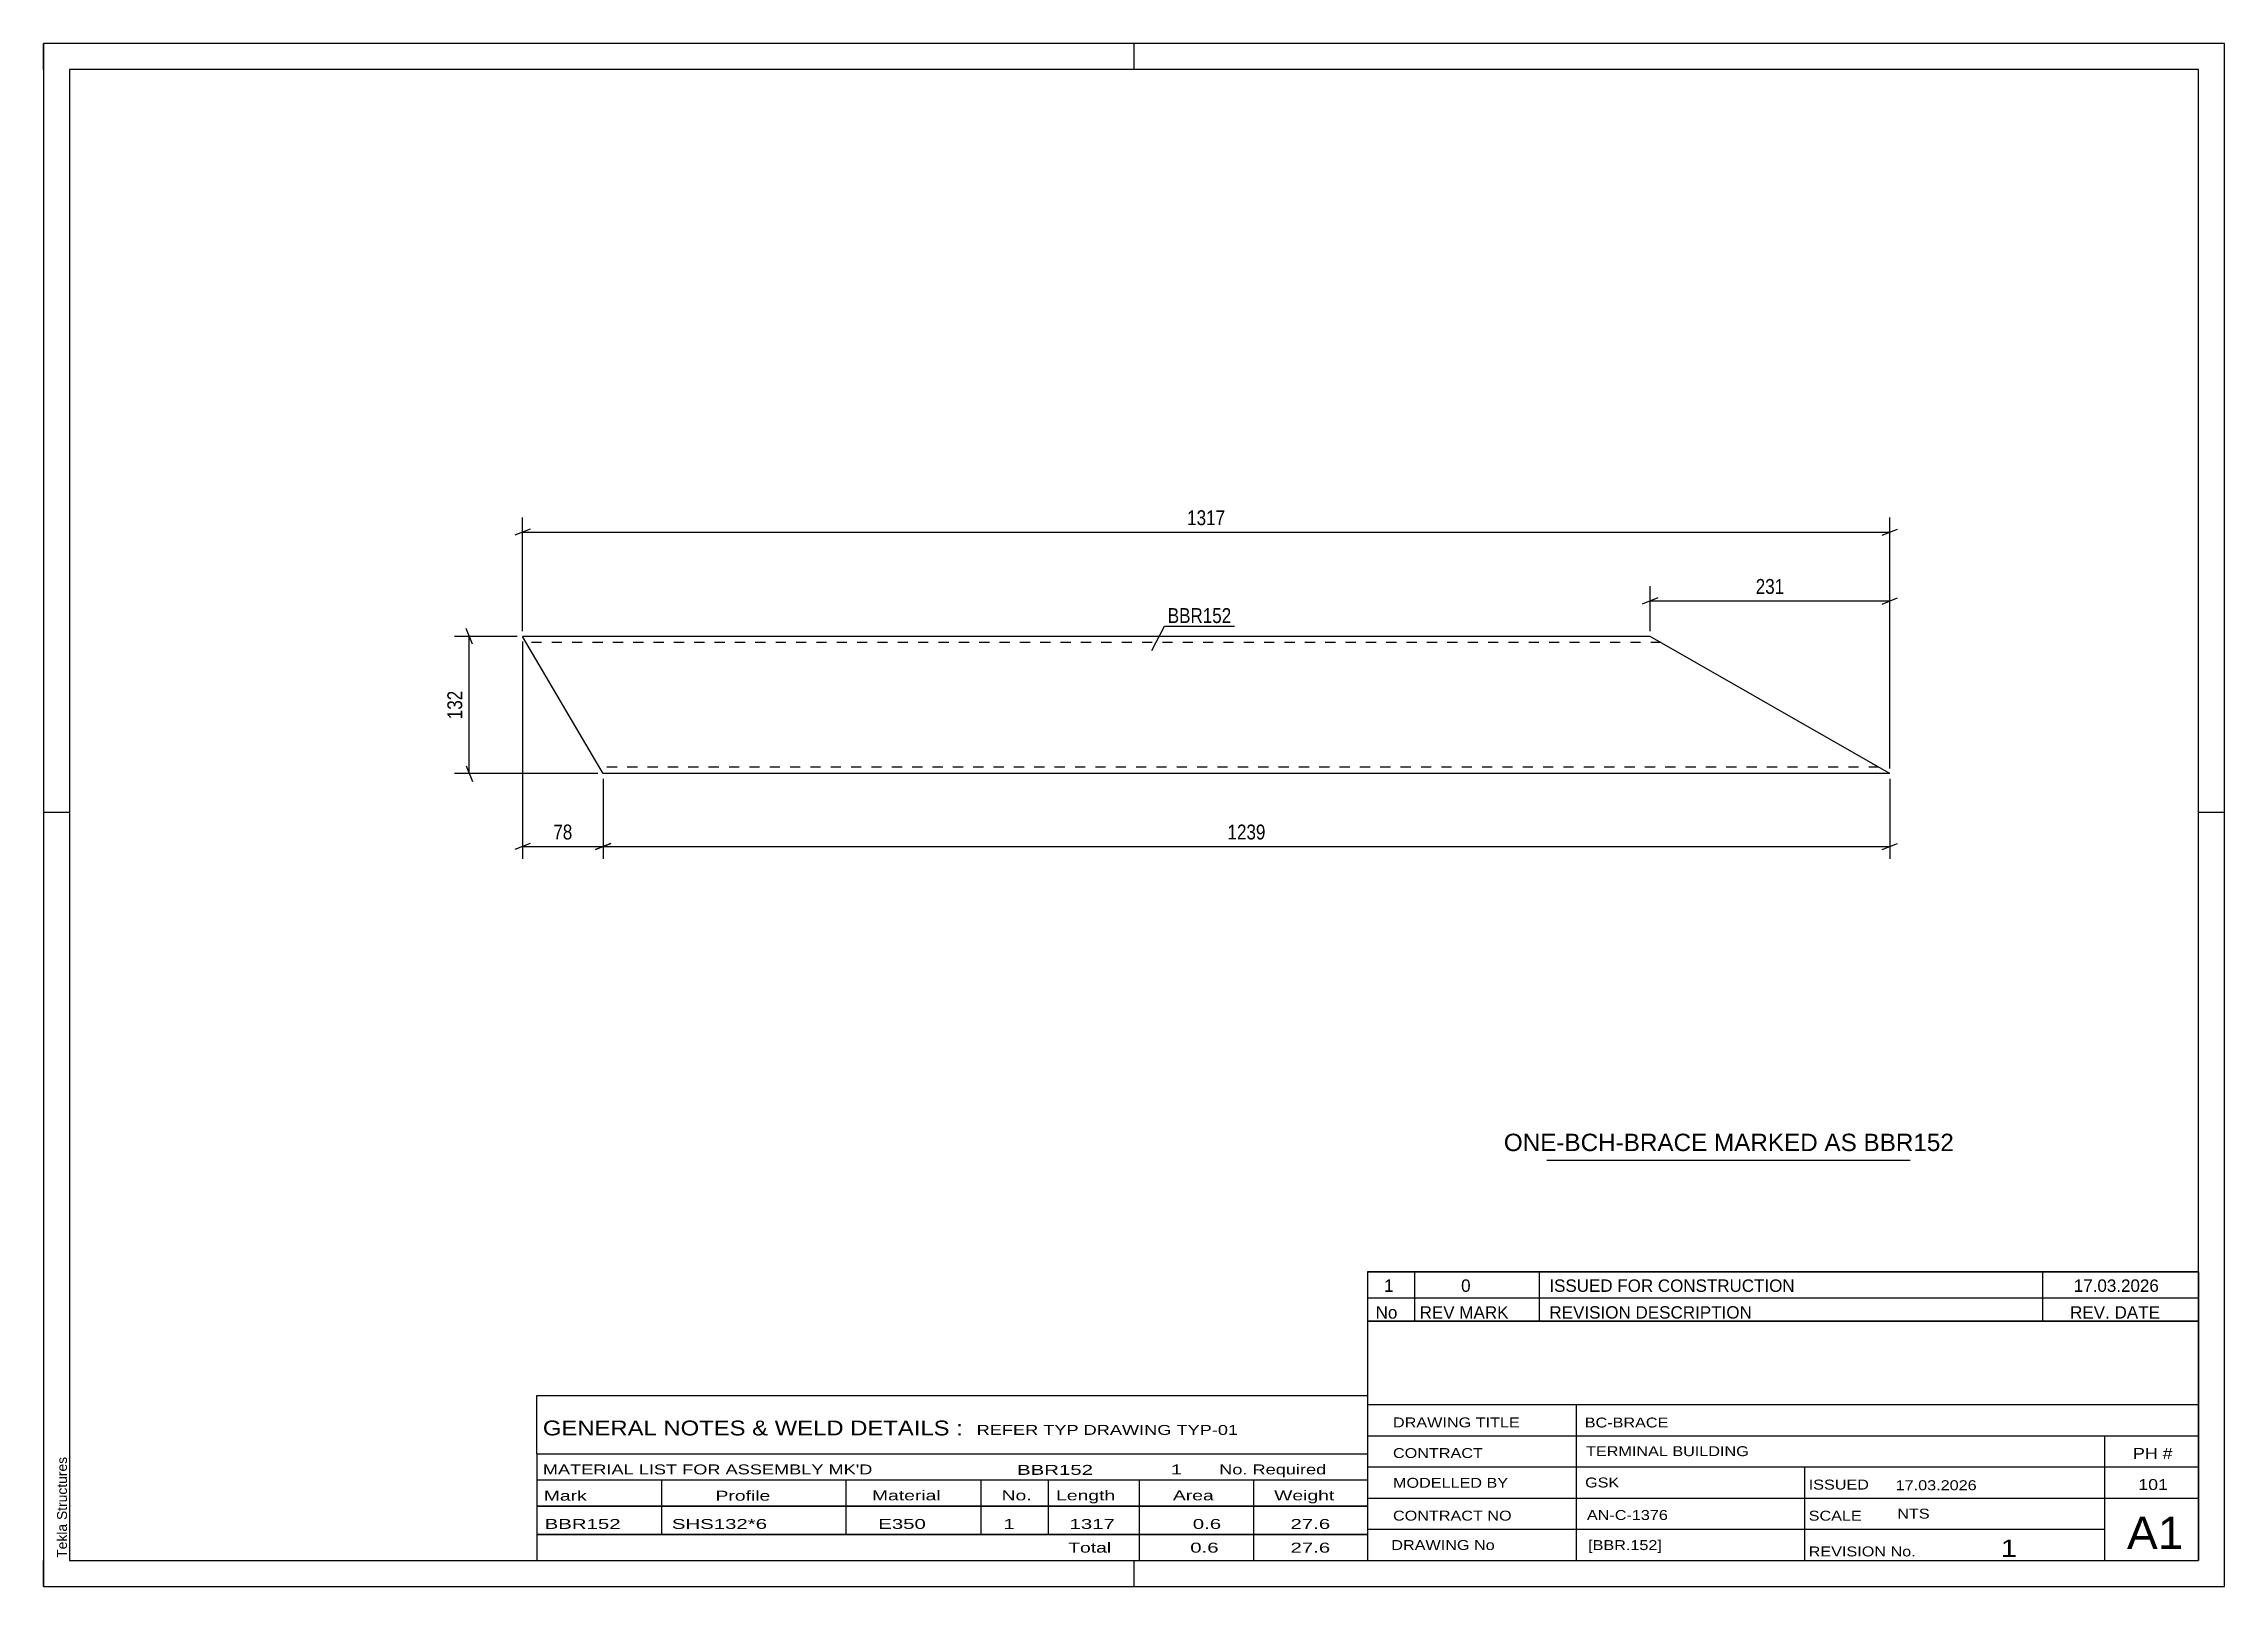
# Model space of a CAD drawing. Header units: millimetres. Extents: x 0 to 420, y 0 to 297.
import ezdxf

# ---------------------------------------------------------------- set-up
doc = ezdxf.new("R2010")
doc.units = ezdxf.units.MM
doc.linetypes.add('DXK_LINE_DOT2', pattern=[3.9198, 1.9599, -1.9599])
doc.styles.add('Arial', font='ARIAL.TTF', dxfattribs={"height": 0.2})
doc.styles.add('Arial Narrow', font='ARIALN.TTF', dxfattribs={"height": 0.2})

# ---------------------------------------------------------------- blocks, each defined once
blk = doc.blocks.new('Unknown-580741742-1161')
at = {"color": 5, "linetype": 'Continuous'}
for p, q in [((420, 297), (0, 297)), ((0, 297), (0, 0)), ((0, 292), (0, 297)), ((210, 292), (210, 297)), ((420, 0), (420, 297)), ((415, 292), (5, 292)), ((5, 292), (5, 5)), ((415, 5), (415, 292)), ((5, 149), (0, 149)), ((420, 149), (415, 149)), ((0, 0), (0, 5)), ((5, 5), (415, 5)), ((210, 0), (210, 5)), ((0, 0), (420, 0))]:
    blk.add_line(p, q, dxfattribs=at)
at = {"color": 174, "linetype": 'Continuous', "style": 'Arial'}
blk.add_text('Tekla Structures', height=1.9102, rotation=90, dxfattribs=at).set_placement((4.5, 5.5))
blk = doc.blocks.new('Part-580741742-1270 - 1252')
at = {"color": 2, "linetype": 'Continuous'}
for p, q in [((309.4, 182.88), (92.23, 182.88)), ((106.36, 158.88), (92.23, 182.88)), ((351.37, 158.88), (309.4, 182.88)), ((107.77, 156.48), (106.36, 158.88)), ((355.57, 156.48), (107.77, 156.48)), ((355.57, 156.48), (351.37, 158.88))]:
    blk.add_line(p, q, dxfattribs=at)
at = {"color": 7, "linetype": 'DXK_LINE_DOT2'}
for p, q in [((311.5, 181.68), (92.94, 181.68)), ((107.66, 156.66), (106.36, 158.88)), ((107.06, 157.68), (107.01, 157.77)), ((353.47, 157.68), (107.06, 157.68)), ((352.17, 158.42), (352.85, 158.03)), ((352.85, 158.03), (352.98, 157.96)), ((352.98, 157.96), (353.31, 157.77)), ((353.31, 157.77), (353.47, 157.68))]:
    blk.add_line(p, q, dxfattribs=at)
blk = doc.blocks.new('StraightDimension-580741742-1405 - 1252')
at = {"color": 7, "linetype": 'Continuous'}
for p, q in [((92.23, 181.88), (92.23, 140.04)), ((107.77, 155.48), (107.77, 140.04)), ((93.73, 143.04), (90.73, 141.84)), ((106.27, 141.84), (109.27, 143.04)), ((92.23, 142.44), (107.77, 142.44))]:
    blk.add_line(p, q, dxfattribs=at)
at = {"color": 0}
blk.add_wipeout([(102.43, 143.19), (102.43, 147.39), (97.57, 147.39), (97.57, 143.19)], dxfattribs=at)
at = {"color": 3, "style": 'Arial Narrow'}
blk.add_text('78', height=2.863, dxfattribs=at).set_placement((98.17, 143.79))
blk = doc.blocks.new('StraightDimension-580741742-1359 - 1252')
at = {"color": 7, "linetype": 'Continuous'}
for p, q in [((93.73, 203.55), (90.73, 202.35)), ((92.23, 183.88), (92.23, 205.8)), ((92.23, 202.95), (355.57, 202.95)), ((354.07, 202.35), (357.07, 203.55)), ((355.57, 157.48), (355.57, 205.8))]:
    blk.add_line(p, q, dxfattribs=at)
at = {"color": 0}
blk.add_wipeout([(228.16, 203.7), (228.16, 207.9), (219.64, 207.9), (219.64, 203.7)], dxfattribs=at)
at = {"color": 3, "style": 'Arial Narrow'}
blk.add_text('1317', height=2.863, dxfattribs=at).set_placement((220.24, 204.3))
blk = doc.blocks.new('StraightDimension-580741742-1431 - 1252')
at = {"color": 7, "linetype": 'Continuous'}
for p, q in [((310.9, 190.32), (307.9, 189.12)), ((309.4, 183.88), (309.4, 192.57)), ((309.4, 189.72), (355.57, 189.72)), ((354.07, 189.12), (357.07, 190.32)), ((355.57, 157.48), (355.57, 192.57))]:
    blk.add_line(p, q, dxfattribs=at)
at = {"color": 0}
blk.add_wipeout([(335.82, 190.47), (335.82, 194.67), (329.14, 194.67), (329.14, 190.47)], dxfattribs=at)
at = {"color": 3, "style": 'Arial Narrow'}
blk.add_text('231', height=2.863, dxfattribs=at).set_placement((329.74, 191.07))
blk = doc.blocks.new('StraightDimension-580741742-1388 - 1252')
at = {"color": 7, "linetype": 'Continuous'}
for p, q in [((91.23, 182.88), (79.12, 182.88)), ((82.57, 181.38), (81.37, 184.38)), ((81.97, 156.48), (81.97, 182.88)), ((106.77, 156.48), (79.12, 156.48)), ((81.37, 157.98), (82.57, 154.98))]:
    blk.add_line(p, q, dxfattribs=at)
at = {"color": 0}
blk.add_wipeout([(81.22, 173.02), (77.02, 173.02), (77.02, 166.34), (81.22, 166.34)], dxfattribs=at)
at = {"color": 3, "style": 'Arial Narrow'}
blk.add_text('132', height=2.863, rotation=90.0002, dxfattribs=at).set_placement((80.62, 166.94))
blk = doc.blocks.new('StraightDimension-580741742-1404 - 1252')
at = {"color": 7, "linetype": 'Continuous'}
for p, q in [((107.77, 155.48), (107.77, 140.04)), ((355.57, 155.48), (355.57, 140.04)), ((109.27, 143.04), (106.27, 141.84)), ((354.07, 141.84), (357.07, 143.04)), ((107.77, 142.44), (355.57, 142.44))]:
    blk.add_line(p, q, dxfattribs=at)
at = {"color": 0}
blk.add_wipeout([(235.93, 143.19), (235.93, 147.39), (227.41, 147.39), (227.41, 143.19)], dxfattribs=at)
at = {"color": 3, "style": 'Arial Narrow'}
blk.add_text('1239', height=2.863, dxfattribs=at).set_placement((228.01, 143.79))
blk = doc.blocks.new('Unknown-580741742-1623')
at = {"color": 7, "linetype": 'Continuous'}
for p, q in [((95, 36.75), (255, 36.75)), ((95, 25.5), (95, 36.75)), ((255, 36.75), (255, 25.5)), ((95, 25.5), (255, 25.5)), ((95, 25.5), (95, 20.5)), ((255, 25.5), (255, 20.5)), ((95, 20.5), (255, 20.5)), ((95, 20.5), (95, 15.5)), ((119, 20.5), (119, 15.5)), ((154.5, 20.5), (154.5, 15.5)), ((180.5, 20.5), (180.5, 15.5)), ((193.5, 20.5), (193.5, 15.5)), ((211, 20.5), (211, 15.5)), ((233, 20.5), (233, 15.5)), ((255, 20.5), (255, 15.5)), ((95, 15.5), (255, 15.5)), ((95, 15.45), (95, 10.05)), ((95, 15.45), (255, 15.45)), ((119, 15.5), (119, 10)), ((154.5, 15.5), (154.5, 10)), ((180.5, 15.5), (180.5, 10)), ((193.5, 15.5), (193.5, 10)), ((211, 15.5), (211, 10)), ((233, 15.5), (233, 10)), ((255, 15.45), (255, 10.05)), ((95, 10.05), (255, 10.05)), ((95, 10), (255, 10)), ((95, 10), (95, 5)), ((211, 10), (211, 5)), ((233, 10), (233, 5)), ((255, 10), (255, 5)), ((95, 5), (255, 5))]:
    blk.add_line(p, q, dxfattribs=at)
at = {"color": 7, "style": 'Arial Narrow'}
for s, height, width, p in [('GENERAL NOTES & WELD DETAILS :', 2.8633, 1.4, (96.15, 29.06)), ('REFER TYP DRAWING TYP-01', 1.9089, 1.6, (179.7, 29.16)), ("MATERIAL LIST FOR ASSEMBLY MK'D", 1.9089, 1.6, (96.15, 21.56)), ('BBR152', 1.909, 1.794707, (187.48, 21.47)), ('1', 1.91, 1.794707, (217.08, 21.56)), ('No. Required', 1.9089, 1.6, (226.41, 21.56)), ('Mark', 1.909, 1.7, (96.34, 16.5)), ('Profile', 1.909, 1.7, (129.41, 16.5)), ('Material', 1.909, 1.7, (159.54, 16.56)), ('No.', 1.909, 1.7, (184.5, 16.56)), ('Length', 1.909, 1.7, (195, 16.56)), ('Area', 1.909, 1.7, (217.5, 16.56)), ('Weight', 1.909, 1.7, (237, 16.56))]:
    blk.add_text(s, height=height, dxfattribs=dict(at, width=width)).set_placement(p)
at = {"color": 7, "linetype": 'Continuous', "style": 'Arial Narrow'}
for s, height, width, p in [('BBR152', 1.909, 1.794707, (96.5, 11.06)), ('SHS132*6', 1.909, 1.794707, (121, 11.06)), ('E350', 1.909, 1.794707, (160.74, 11.06)), ('1', 1.91, 1.794707, (184.86, 11.06)), ('1317', 1.909, 1.794707, (197.58, 11.06)), ('0.6', 1.909, 1.794707, (221.32, 11.06)), ('27.6', 1.909, 1.794707, (240.14, 11.06)), ('Total', 1.909, 1.7, (197.33, 6.5)), ('0.6', 1.909, 1.794707, (220.83, 6.5)), ('27.6', 1.909, 1.794707, (240.14, 6.5))]:
    blk.add_text(s, height=height, dxfattribs=dict(at, width=width)).set_placement(p)
blk = doc.blocks.new('Unknown-580741742-1621')
at = {"color": 7, "linetype": 'Continuous'}
for p, q in [((255, 51.05), (255, 5)), ((255, 51.05), (415, 51.05)), ((415, 51), (415, 5)), ((255, 35), (415, 35)), ((295.14, 35), (295.14, 5)), ((255, 29), (415, 29)), ((397, 5.05), (397, 29.05)), ((255, 23), (415, 23)), ((339.14, 23), (339.14, 5)), ((255, 17), (415, 17)), ((255, 11), (397, 11)), ((255, 5), (415, 5))]:
    blk.add_line(p, q, dxfattribs=at)
at = {"color": 7, "style": 'Arial Narrow'}
for s, height, width, p in [('DRAWING TITLE', 1.9089, 1.425378, (259.88, 30.61)), ('BC-BRACE', 1.909, 1.425378, (296.81, 30.59)), ('CONTRACT', 1.909, 1.425378, (259.88, 24.71)), ('TERMINAL BUILDING', 1.9089, 1.425378, (297.06, 25.07)), ('MODELLED BY', 1.9089, 1.425378, (259.88, 18.98)), ('GSK', 1.909, 1.425378, (296.88, 19.04)), ('ISSUED', 1.909, 1.425378, (339.94, 18.64)), ('17.03.2026', 1.909, 1.425378, (356.69, 18.52)), ('CONTRACT NO', 1.9089, 1.425378, (259.88, 12.66)), ('AN-C-1376', 1.909, 1.425378, (297.23, 12.78)), ('SCALE', 1.909, 1.425378, (339.94, 12.65)), ('A1', 6.204, 1.25, (401.24, 7.2)), ('DRAWING No', 1.909, 1.425378, (259.56, 7)), ('[BBR.152]', 1.909, 1.425378, (297.46, 6.99)), ('1', 3.34, 1.5, (376.91, 5.68)), ('REVISION No.', 1.9089, 1.425378, (339.94, 5.77))]:
    blk.add_text(s, height=height, dxfattribs=dict(at, width=width)).set_placement(p)
at = {"color": 7, "linetype": 'Continuous', "style": 'Arial Narrow'}
for s, height, width, p in [('PH #', 2.1, 1.42538, (402.4, 24.55)), ('101', 2.1, 1.42538, (403.41, 18.55)), ('NTS', 1.909, 1.425378, (357, 13.05))]:
    blk.add_text(s, height=height, dxfattribs=dict(at, width=width)).set_placement(p)
blk = doc.blocks.new('Unknown-580741742-1622')
at = {"color": 7, "linetype": 'Continuous'}
for p, q in [((255, 60.55), (415, 60.55)), ((415, 60.55), (255, 60.55)), ((255, 60.55), (255, 55.55)), ((264, 60.55), (264, 55.55)), ((288, 60.55), (288, 55.55)), ((385, 60.55), (385, 55.55)), ((415, 60.55), (415, 55.55)), ((255, 55.55), (415, 55.55)), ((255, 55.55), (255, 51.05)), ((255, 55.55), (415, 55.55)), ((264, 55.55), (264, 51.05)), ((288, 55.55), (288, 51.05)), ((385, 55.55), (385, 51.05)), ((415, 55.55), (415, 51.05)), ((415, 51.05), (255, 51.05))]:
    blk.add_line(p, q, dxfattribs=at)
at = {"color": 7, "linetype": 'Continuous', "style": 'Arial Narrow'}
for s, height, width, p in [('1', 2.39, 1.196471, (258.16, 56.7)), ('0', 2.39, 1.196471, (273, 56.7)), ('ISSUED FOR CONSTRUCTION', 2.3861, 1.196471, (290, 56.7)), ('17.03.2026', 2.386, 1.196471, (391, 56.7)), ('No', 2.386, 1.2, (256.54, 51.55)), ('REV MARK', 2.386, 1.2, (265, 51.55)), ('REVISION DESCRIPTION', 2.3861, 1.2, (290, 51.55)), ('REV. DATE', 2.386, 1.2, (390.28, 51.55))]:
    blk.add_text(s, height=height, dxfattribs=dict(at, width=width)).set_placement(p)
blk = doc.blocks.new('Unknown-580741742-1624')
at = {"color": 7, "linetype": 'Continuous'}
blk.add_line((289.5, 82.05), (359.5, 82.05), dxfattribs=at)
at = {"color": 7, "style": 'Arial'}
blk.add_text('ONE-BCH-BRACE MARKED AS BBR152', height=3.3428, dxfattribs=at).set_placement((281.23, 83.8))
blk = doc.blocks.new('Mark-580741742-1265 - 1252')
at = {"color": 0}
blk.add_wipeout([(228.74, 185.46), (228.74, 188.46), (216.5, 188.46), (216.5, 185.46)], dxfattribs=at)
blk.add_wipeout([(228.74, 185.46), (228.74, 188.46), (216.5, 188.46), (216.5, 185.46)], dxfattribs=at)
at = {"color": 30, "linetype": 'Continuous'}
for p, q in [((213.45, 180.17), (215.9, 184.86)), ((215.9, 184.86), (229.34, 184.86))]:
    blk.add_line(p, q, dxfattribs=at)
at = {"color": 3, "style": 'Arial Narrow'}
blk.add_text('BBR152', height=2.863, dxfattribs=at).set_placement((216.5, 185.46))

msp = doc.modelspace()

# ---------------------------------------------------------------- block references
for name in ['Unknown-580741742-1161', 'Part-580741742-1270 - 1252', 'Unknown-580741742-1624', 'Unknown-580741742-1622', 'Unknown-580741742-1621', 'Unknown-580741742-1623']:
    msp.add_blockref(name, (0, 0))

# ---------------------------------------------------------------- next in the draw order: block references
msp.add_blockref('StraightDimension-580741742-1405 - 1252', (0, 0))

# ---------------------------------------------------------------- next in the draw order: block references
msp.add_blockref('StraightDimension-580741742-1359 - 1252', (0, 0))

# ---------------------------------------------------------------- next in the draw order: block references
for name in ['StraightDimension-580741742-1431 - 1252', 'Mark-580741742-1265 - 1252', 'StraightDimension-580741742-1388 - 1252']:
    msp.add_blockref(name, (0, 0))

# ---------------------------------------------------------------- next in the draw order: block references
msp.add_blockref('StraightDimension-580741742-1404 - 1252', (0, 0))

doc.saveas('drawing.dxf')
